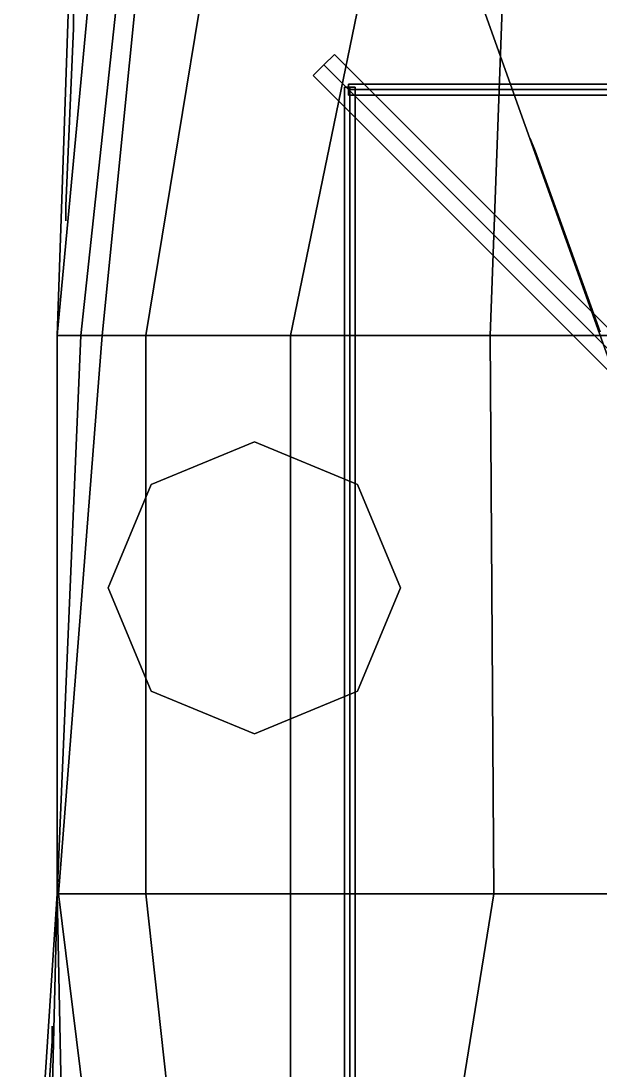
# Model space of a CAD drawing. Extents: x -9.3 to 9.3, y -48 to 46.6.
# Drawn here: x -8.35 to -3.71, y -1.41 to 6.99 of the extents above; entities that cross this region are included whole.
import ezdxf

# ---------------------------------------------------------------- set-up
doc = ezdxf.new("R2010")
doc.units = 0
doc.layers.get('0').update_dxf_attribs({"linetype": 'CONTINUOUS'})
doc.layers.add('RAILINGS', color=6, linetype='CONTINUOUS')
doc.layers.add('SUPERSTRUCTURE', color=3, linetype='CONTINUOUS')

msp = doc.modelspace()

# ---------------------------------------------------------------- linework, layer by layer
for points in [[(-7.91, 8.84, 3.65), (-7.65, 8.84, 0.05), (-8.06, 4.47, 0.05), (-8.06, 4.47, 3.52)], [(-7.65, 8.84, 0.05), (-7.4, 8.84, -1.85), (-7.87, 4.47, -1.85), (-8.06, 4.47, 0.05)], [(7.91, 8.84, 3.65), (-7.91, 8.84, 3.65), (-8.06, 4.47, 3.52), (8.06, 4.47, 3.52)], [(-7.4, 8.84, -1.85), (-7.26, 8.84, -2.75), (-7.7, 4.47, -2.91), (-7.87, 4.47, -1.85)], [(-7.26, 8.84, -2.75), (-6.63, 8.84, -3.67), (-7.35, 4.47, -3.67), (-7.7, 4.47, -2.91)], [(-6.63, 8.84, -3.67), (-5.29, 8.84, -4.29), (-6.19, 4.47, -4.29), (-7.35, 4.47, -3.67)], [(-5.29, 8.84, -4.29), (-4.43, 8.84, -4.44), (-4.59, 4.47, -4.44), (-6.19, 4.47, -4.29)], [(0, 4.47, -4.44), (-4.59, 4.47, -4.44), (-4.43, 8.84, -4.44), (0, 8.84, -4.44)], [(-7.87, 4.47, -1.85), (-7.7, 4.47, -2.91), (-8.05, 0, -2.91), (-8.06, 0, -1.85)], [(-8.06, 4.47, 3.52), (-8.06, 4.47, 0.05), (-8.06, 0, 0.05), (-8.06, 0, 3.52)], [(-8.06, 4.47, 0.05), (-7.87, 4.47, -1.85), (-8.06, 0, -1.85), (-8.06, 0, 0.05)], [(8.06, 4.47, 3.52), (-8.06, 4.47, 3.52), (-8.06, 0, 3.52), (8.06, 0, 3.52)], [(-7.7, 4.47, -2.91), (-7.35, 4.47, -3.67), (-7.35, 0, -3.97), (-8.05, 0, -2.91)], [(-7.35, 4.47, -3.67), (-6.19, 4.47, -4.29), (-6.19, 0, -4.29), (-7.35, 0, -3.97)], [(-6.19, 4.47, -4.29), (-4.59, 4.47, -4.44), (-4.56, 0, -4.44), (-6.19, 0, -4.29)], [(0, 0, -4.44), (-4.56, 0, -4.44), (-4.59, 4.47, -4.44), (0, 4.47, -4.44)], [(-8.06, 0, 3.52), (-8.06, 0, 0.05), (-8.17, -4.45, 0.05), (-8.35, -4.45, 3.34)], [(8.06, 0, 3.52), (-8.06, 0, 3.52), (-8.35, -4.45, 3.34), (8.35, -4.45, 3.34)], [(-8.06, 0, 0.05), (-8.06, 0, -1.85), (-7.97, -4.45, -1.85), (-8.17, -4.45, 0.05)], [(-8.06, 0, -1.85), (-8.05, 0, -2.91), (-7.5, -4.45, -3.41), (-7.97, -4.45, -1.85)], [(-8.05, 0, -2.91), (-7.35, 0, -3.97), (-6.86, -4.45, -3.97), (-7.5, -4.45, -3.41)], [(-7.35, 0, -3.97), (-6.19, 0, -4.29), (-6.19, -4.45, -4.29), (-6.86, -4.45, -3.97)], [(-6.19, 0, -4.29), (-4.56, 0, -4.44), (-5.28, -4.45, -4.44), (-6.19, -4.45, -4.29)], [(0, -4.45, -4.44), (-5.28, -4.45, -4.44), (-4.56, 0, -4.44), (0, 0, -4.44)]]:
    msp.add_3dface(points)
at = {"layer": 'RAILINGS'}
for points in [[(-7.93, 6.93, 4.82), (-7.93, 7.05, 4.82), (-7.93, 7.05, 3.59), (-7.93, 6.93, 3.59)], [(-7.93, 6.93, 3.59), (-7.93, 7.05, 3.59), (-7.93, 7.05, 4.82), (-7.93, 6.93, 4.82)], [(-7.93, 6.93, 4.7), (-7.93, 6.93, 4.82), (-7.99, 5.51, 4.77), (-7.99, 5.51, 4.65)], [(-7.99, 5.51, 4.65), (-7.99, 5.51, 4.77), (-7.93, 6.93, 4.82), (-7.93, 6.93, 4.7)], [(-7.99, 5.51, 4.03), (-7.99, 5.51, 4.15), (-7.93, 6.93, 4.2), (-7.93, 6.93, 4.08)], [(-7.93, 6.93, 4.08), (-7.93, 6.93, 4.2), (-7.99, 5.51, 4.15), (-7.99, 5.51, 4.03)], [(-4.23, 5.95, 9.17), (-4.27, 6.05, 9.17), (-4.27, 6.05, 8.19), (-4.23, 5.95, 8.19)], [(-4.23, 5.95, 8.19), (-4.27, 6.05, 8.19), (-4.27, 6.05, 9.17), (-4.23, 5.95, 9.17)], [(-3.71, 4.5, 9.05), (-3.71, 4.5, 9.17), (-4.23, 5.95, 9.17), (-4.23, 5.95, 9.05)], [(-4.23, 5.95, 9.05), (-4.23, 5.95, 9.17), (-3.71, 4.5, 9.17), (-3.71, 4.5, 9.05)], [(-4.23, 5.95, 8.57), (-4.23, 5.95, 8.69), (-3.71, 4.5, 8.69), (-3.71, 4.5, 8.57)], [(-3.71, 4.5, 8.57), (-3.71, 4.5, 8.69), (-4.23, 5.95, 8.69), (-4.23, 5.95, 8.57)], [(-7.99, 5.39, 3.54), (-7.99, 5.51, 3.55), (-7.99, 5.51, 4.77), (-7.99, 5.39, 4.77)], [(-7.99, 5.39, 4.77), (-7.99, 5.51, 4.77), (-7.99, 5.51, 3.55), (-7.99, 5.39, 3.54)], [(-8.1, -1.18, 3.47), (-8.1, -1.06, 3.47), (-8.1, -1.06, 4.65), (-8.1, -1.18, 4.65)], [(-8.1, -1.18, 4.65), (-8.1, -1.06, 4.65), (-8.1, -1.06, 3.47), (-8.1, -1.18, 3.47)], [(-8.1, -1.18, 4.53), (-8.1, -1.18, 4.65), (-8.2, -2.62, 4.54), (-8.2, -2.62, 4.42)], [(-8.2, -2.62, 4.42), (-8.2, -2.62, 4.54), (-8.1, -1.18, 4.65), (-8.1, -1.18, 4.53)], [(-8.2, -2.62, 3.8), (-8.2, -2.62, 3.92), (-8.1, -1.18, 4.03), (-8.1, -1.18, 3.91)], [(-8.1, -1.18, 3.91), (-8.1, -1.18, 4.03), (-8.2, -2.62, 3.92), (-8.2, -2.62, 3.8)]]:
    msp.add_3dface(points, dxfattribs=at)
at = {"layer": 'SUPERSTRUCTURE'}
for points in [[(-3.33, 3.41, 3.48), (-3.33, 3.41, 8.19), (-4.96, 7.97, 8.19), (-4.96, 7.97, 3.62)], [(-4.96, 7.97, 8.19), (-3.33, 3.41, 8.19), (3.33, 3.41, 8.19), (4.96, 7.97, 8.19)], [(-5.923, 6.638, 25.91), (-5.8381, 6.7228, 25.79), (-5.923, 6.638, 25.67), (-6.0078, 6.5531, 25.79)], [(5.815, -5.1, 25.91), (5.8999, -5.0151, 25.79), (-5.8381, 6.7228, 25.79), (-5.923, 6.638, 25.91)], [(5.8999, -5.0151, 25.79), (5.815, -5.1, 25.67), (-5.923, 6.638, 25.67), (-5.8381, 6.7228, 25.79)], [(-5.815, -5.1, 25.67), (-5.8999, -5.0151, 25.79), (5.8381, 6.7228, 25.79), (5.923, 6.638, 25.67)], [(-5.8999, -5.0151, 25.79), (-5.815, -5.1, 25.91), (5.923, 6.638, 25.91), (5.8381, 6.7228, 25.79)], [(5.815, -5.1, 25.67), (5.7301, -5.1849, 25.79), (-6.0078, 6.5531, 25.79), (-5.923, 6.638, 25.67)], [(5.7301, -5.1849, 25.79), (5.815, -5.1, 25.91), (-5.923, 6.638, 25.91), (-6.0078, 6.5531, 25.79)], [(-5.815, -5.1, 25.91), (-5.7301, -5.1849, 25.79), (6.0078, 6.5531, 25.79), (5.923, 6.638, 25.91)], [(-5.7301, -5.1849, 25.79), (-5.815, -5.1, 25.67), (5.923, 6.638, 25.67), (6.0078, 6.5531, 25.79)], [(-5.725, 6.3967, 25.765), (-5.725, 6.4833, 25.765), (5.745, 6.4833, 25.765), (5.745, 6.3967, 25.765)], [(-5.725, 6.4833, 25.765), (-5.725, 6.44, 25.84), (5.745, 6.44, 25.84), (5.745, 6.4833, 25.765)], [(-5.715, 6.46, 25.84), (-5.7583, 6.46, 25.765), (-5.7583, -5.01, 25.765), (-5.715, -5.01, 25.84)], [(-5.7583, 6.46, 25.765), (-5.6717, 6.46, 25.765), (-5.6717, -5.01, 25.765), (-5.7583, -5.01, 25.765)], [(-5.725, 6.44, 25.84), (-5.725, 6.3967, 25.765), (5.745, 6.3967, 25.765), (5.745, 6.44, 25.84)], [(-5.6717, 6.46, 25.765), (-5.715, 6.46, 25.84), (-5.715, -5.01, 25.84), (-5.6717, -5.01, 25.765)], [(-6.48, 3.62, 3.52), (-7.3073, 3.2773, 3.52), (-7.3073, 3.2773, 3.73), (-6.48, 3.62, 3.73)], [(-5.6527, 3.2773, 3.52), (-6.48, 3.62, 3.52), (-6.48, 3.62, 3.73), (-5.6527, 3.2773, 3.73)], [(-7.3073, 3.2773, 3.52), (-7.65, 2.45, 3.52), (-7.65, 2.45, 3.73), (-7.3073, 3.2773, 3.73)], [(-5.31, 2.45, 3.52), (-5.6527, 3.2773, 3.52), (-5.6527, 3.2773, 3.73), (-5.31, 2.45, 3.73)], [(-7.65, 2.45, 3.52), (-7.3073, 1.6227, 3.52), (-7.3073, 1.6227, 3.73), (-7.65, 2.45, 3.73)], [(-5.6527, 1.6227, 3.52), (-5.31, 2.45, 3.52), (-5.31, 2.45, 3.73), (-5.6527, 1.6227, 3.73)], [(-7.3073, 1.6227, 3.52), (-6.48, 1.28, 3.52), (-6.48, 1.28, 3.73), (-7.3073, 1.6227, 3.73)], [(-6.48, 1.28, 3.52), (-5.6527, 1.6227, 3.52), (-5.6527, 1.6227, 3.73), (-6.48, 1.28, 3.73)]]:
    msp.add_3dface(points, dxfattribs=at)

doc.saveas('drawing.dxf')
